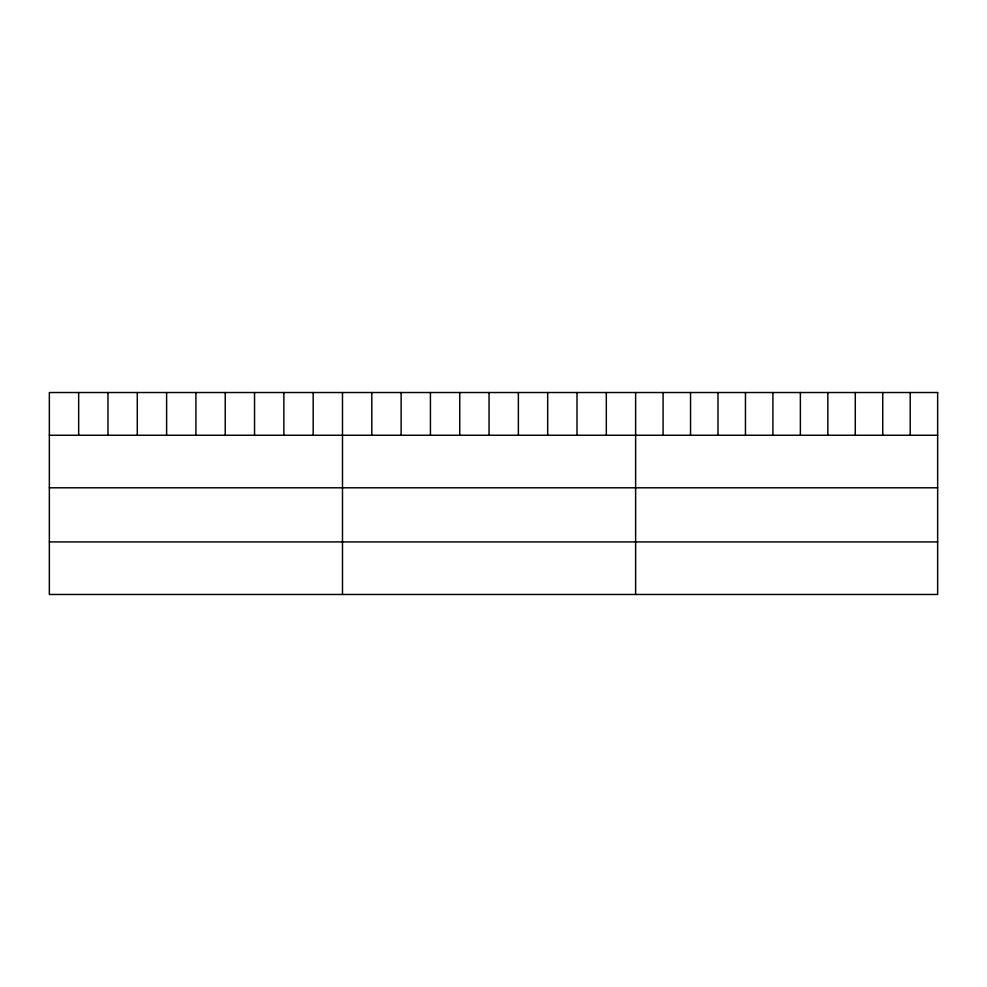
<?xml version="1.0" encoding="UTF-8"?>
<svg xmlns="http://www.w3.org/2000/svg" width="987" height="987" viewBox="0 0 987 987"><rect width="100%" height="100%" fill="white"/><g stroke="black" fill="none" stroke-linecap="round" stroke-linejoin="round"><path stroke-width="1.48" d="M49.35 435.255L937.65 435.255M49.35 487.8L937.65 487.8M49.35 541.925L937.65 541.925M910.199 392.53L910.199 435.255M882.736 392.53L882.736 435.255M855.285 392.53L855.285 435.255M827.822 392.53L827.822 435.255M800.371 392.53L800.371 435.255M772.907 392.53L772.907 435.255M745.456 392.53L745.456 435.255M717.993 392.53L717.993 435.255M690.542 392.53L690.542 435.255M663.079 392.53L663.079 435.255M635.628 392.53L635.628 594.47M606.314 392.53L606.314 435.255M577 392.53L577 435.255M547.686 392.53L547.686 435.255M518.372 392.53L518.372 435.255M489.058 392.53L489.058 435.255M459.745 392.53L459.745 435.255M430.431 392.53L430.431 435.255M401.117 392.53L401.117 435.255M371.803 392.53L371.803 435.255M342.489 392.53L342.489 594.47M313.175 392.53L313.175 435.255M283.861 392.53L283.861 435.255M254.547 392.53L254.547 435.255M225.233 392.53L225.233 435.255M195.919 392.53L195.919 435.255M166.606 392.53L166.606 435.255M137.292 392.53L137.292 435.255M107.978 392.53L107.978 435.255M78.664 392.53L78.664 435.255M937.65 392.53L49.35 392.53L49.35 594.47L937.65 594.47L937.65 392.53"/></g></svg>
